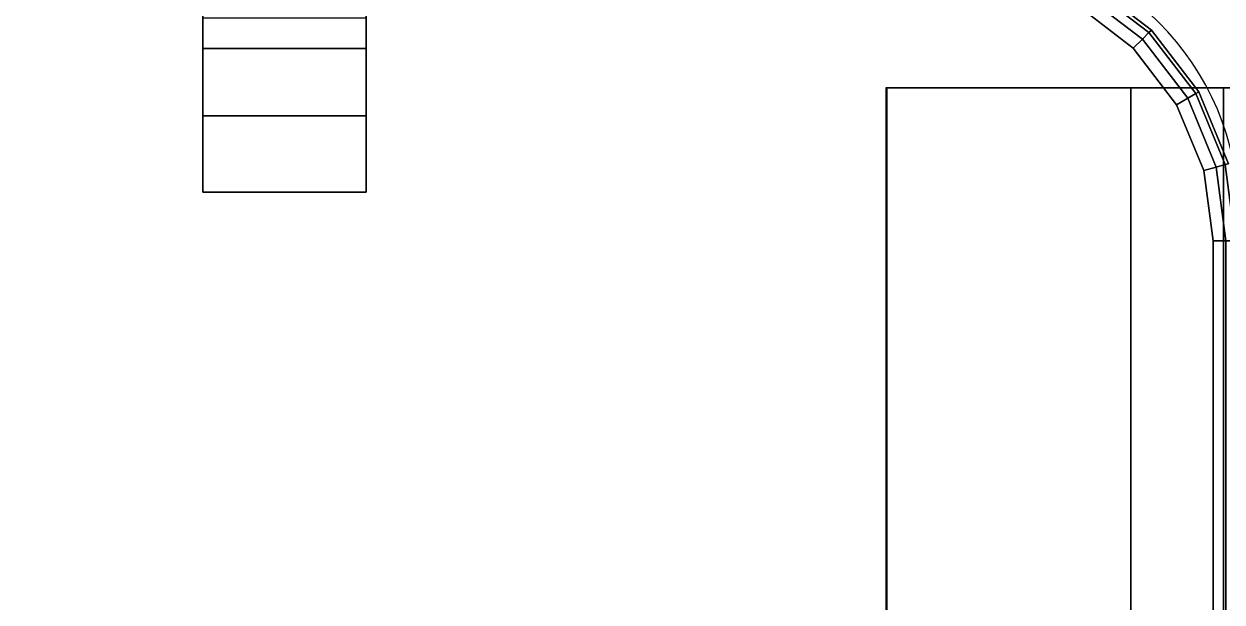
# Model space of a CAD drawing. Extents: x -170 to 1783, y -20 to 1205.
# Drawn here: x 522.67 to 528.16, y 281.61 to 284.26 of the extents above; entities that cross this region are included whole.
import ezdxf

# ---------------------------------------------------------------- set-up
doc = ezdxf.new("R2010")
doc.units = 0
doc.header["$LTSCALE"] = 96
doc.header["$MEASUREMENT"] = 0
for name, color, linetype in [('A-FURN-3-WKSF-BRACKET', 7, 'Continuous'), ('A-FURN-3-WKSF-TOP', 7, 'Continuous'), ('A-FURN-3-WKSF-TRIM', 7, 'Continuous'), ('A-FURN-P-WKSF', 7, 'Continuous'), ('A-FURN-P-WKSF-SUPPORT', 7, 'Continuous'), ('AFUPN-3-BTPT', 7, 'Continuous'), ('AFUPN-P', 7, 'Continuous'), ('MAIN_FURN', 7, 'Continuous'), ('MAIN_WKSURF', 7, 'Continuous'), ('MAIN_WRKSFC-SUPP', 7, 'Continuous')]:
    doc.layers.add(name, color=color, linetype=linetype)

# ---------------------------------------------------------------- blocks, each defined once
blk = doc.blocks.new('EC-WS-424-T')
at = {"layer": 'A-FURN-3-WKSF-TOP', "color": 60, "linetype": 'Continuous'}
for points, invisible_edges in [([(46.632, -0.118, 29), (46.632, -23.882, 29), (1.368, -23.882, 29), (1.368, -0.118, 29)], 5), ([(1.368, -0.118, 27.75), (1.368, -23.882, 27.75), (46.632, -23.882, 27.75), (46.632, -0.118, 27.75)], 5), ([(46.632, -23.882, 29), (46.632, -0.118, 29), (46.9555, -0.1606, 29), (46.9555, -23.8394, 29)], 5), ([(46.632, -23.882, 27.75), (46.9555, -23.8394, 27.75), (46.9555, -0.1606, 27.75), (46.632, -0.118, 27.75)], 10), ([(46.9555, -23.8394, 29), (46.9555, -0.1606, 29), (47.257, -0.2855, 29), (47.257, -23.7145, 29)], 5), ([(46.9555, -23.8394, 27.75), (47.257, -23.7145, 27.75), (47.257, -0.2855, 27.75), (46.9555, -0.1606, 27.75)], 10), ([(47.257, -23.7145, 29), (47.257, -0.2855, 29), (47.5159, -0.4841, 29), (47.5159, -23.5159, 29)], 5), ([(47.257, -23.7145, 27.75), (47.5159, -23.5159, 27.75), (47.5159, -0.4841, 27.75), (47.257, -0.2855, 27.75)], 10), ([(47.5159, -23.5159, 29), (47.5159, -0.4841, 29), (47.7145, -0.743, 29), (47.7145, -23.257, 29)], 5), ([(47.5159, -23.5159, 27.75), (47.7145, -23.257, 27.75), (47.7145, -0.743, 27.75), (47.5159, -0.4841, 27.75)], 10), ([(47.7145, -23.257, 29), (47.7145, -0.743, 29), (47.8394, -1.0445, 29), (47.8394, -22.9555, 29)], 5), ([(47.7145, -23.257, 27.75), (47.8394, -22.9555, 27.75), (47.8394, -1.0445, 27.75), (47.7145, -0.743, 27.75)], 10), ([(47.8394, -22.9555, 29), (47.8394, -1.0445, 29), (47.882, -1.368, 29), (47.882, -22.632, 29)], 1), ([(47.8394, -22.9555, 27.75), (47.882, -22.632, 27.75), (47.882, -1.368, 27.75), (47.8394, -1.0445, 27.75)], 8)]:
    blk.add_3dface(points, dxfattribs=dict(at, invisible_edges=invisible_edges))
at = {"layer": 'A-FURN-3-WKSF-TRIM', "color": 40, "linetype": 'Continuous'}
for points in [[(47.2865, -0.2344, 28.9842), (47.3081, -0.197, 28.941), (47.5881, -0.4119, 28.941), (47.5576, -0.4424, 28.9842)], [(47.3081, -0.197, 27.809), (47.2865, -0.2344, 27.7658), (47.5576, -0.4424, 27.7658), (47.5881, -0.4119, 27.809)], [(47.3081, -0.197, 28.941), (47.316, -0.1833, 28.882), (47.5993, -0.4007, 28.882), (47.5881, -0.4119, 28.941)], [(47.316, -0.1833, 27.868), (47.3081, -0.197, 27.809), (47.5881, -0.4119, 27.809), (47.5993, -0.4007, 27.868)], [(47.316, -0.1833, 28.882), (47.316, -0.1833, 27.868), (47.5993, -0.4007, 27.868), (47.5993, -0.4007, 28.882)], [(47.257, -0.2855, 29), (47.2865, -0.2344, 28.9842), (47.5576, -0.4424, 28.9842), (47.5159, -0.4841, 29)], [(47.2865, -0.2344, 27.7658), (47.257, -0.2855, 27.75), (47.5159, -0.4841, 27.75), (47.5576, -0.4424, 27.7658)], [(47.5576, -0.4424, 28.9842), (47.5881, -0.4119, 28.941), (47.803, -0.6919, 28.941), (47.7656, -0.7135, 28.9842)], [(47.5881, -0.4119, 27.809), (47.5576, -0.4424, 27.7658), (47.7656, -0.7135, 27.7658), (47.803, -0.6919, 27.809)], [(47.5881, -0.4119, 28.941), (47.5993, -0.4007, 28.882), (47.8167, -0.684, 28.882), (47.803, -0.6919, 28.941)], [(47.5993, -0.4007, 27.868), (47.5881, -0.4119, 27.809), (47.803, -0.6919, 27.809), (47.8167, -0.684, 27.868)], [(47.5993, -0.4007, 28.882), (47.5993, -0.4007, 27.868), (47.8167, -0.684, 27.868), (47.8167, -0.684, 28.882)], [(47.5159, -0.4841, 29), (47.5576, -0.4424, 28.9842), (47.7656, -0.7135, 28.9842), (47.7145, -0.743, 29)], [(47.5576, -0.4424, 27.7658), (47.5159, -0.4841, 27.75), (47.7145, -0.743, 27.75), (47.7656, -0.7135, 27.7658)], [(47.7145, -0.743, 29), (47.7656, -0.7135, 28.9842), (47.8964, -1.0292, 28.9842), (47.8394, -1.0445, 29)], [(47.7656, -0.7135, 27.7658), (47.7145, -0.743, 27.75), (47.8394, -1.0445, 27.75), (47.8964, -1.0292, 27.7658)], [(47.7656, -0.7135, 28.9842), (47.803, -0.6919, 28.941), (47.9381, -1.018, 28.941), (47.8964, -1.0292, 28.9842)], [(47.803, -0.6919, 27.809), (47.7656, -0.7135, 27.7658), (47.8964, -1.0292, 27.7658), (47.9381, -1.018, 27.809)], [(47.803, -0.6919, 28.941), (47.8167, -0.684, 28.882), (47.9534, -1.0139, 28.882), (47.9381, -1.018, 28.941)], [(47.8167, -0.684, 27.868), (47.803, -0.6919, 27.809), (47.9381, -1.018, 27.809), (47.9534, -1.0139, 27.868)], [(47.8167, -0.684, 28.882), (47.8167, -0.684, 27.868), (47.9534, -1.0139, 27.868), (47.9534, -1.0139, 28.882)], [(47.8394, -1.0445, 29), (47.8964, -1.0292, 28.9842), (47.941, -1.368, 28.9842), (47.882, -1.368, 29)], [(47.8964, -1.0292, 27.7658), (47.8394, -1.0445, 27.75), (47.882, -1.368, 27.75), (47.941, -1.368, 27.7658)], [(47.8964, -1.0292, 28.9842), (47.9381, -1.018, 28.941), (47.9842, -1.368, 28.941), (47.941, -1.368, 28.9842)], [(47.9381, -1.018, 27.809), (47.8964, -1.0292, 27.7658), (47.941, -1.368, 27.7658), (47.9842, -1.368, 27.809)], [(47.882, -1.368, 29), (47.941, -1.368, 28.9842), (47.941, -22.632, 28.9842), (47.882, -22.632, 29)], [(47.941, -1.368, 27.7658), (47.882, -1.368, 27.75), (47.882, -22.632, 27.75), (47.941, -22.632, 27.7658)]]:
    blk.add_3dface(points, dxfattribs=at)
at = {"layer": 'A-FURN-P-WKSF', "color": 7, "linetype": 'Continuous'}
blk.add_arc((46.75, -1.25), 1.25, 0, 90, dxfattribs=at)
blk = doc.blocks.new('EC-JUS-CANT-SHD-CR')
at = {"layer": 'A-FURN-3-WKSF-BRACKET', "color": 30, "linetype": 'Continuous'}
for points in [[(-1.6145, -0.665, 28.425), (-1.6145, -15.915, 28.425), (-1.6145, -15.915, 28.5), (-1.6145, -0.665, 28.5)], [(-0.0695, -0.665, 28.425), (-1.6145, -0.665, 28.425), (-1.6145, -0.665, 28.5), (0.0055, -0.665, 28.5)], [(-1.6145, -15.915, 28.425), (-1.6145, -0.665, 28.425), (-0.0695, -0.665, 28.425), (-0.0695, -15.915, 28.425)], [(-1.6145, -0.665, 28.5), (-1.6145, -15.915, 28.5), (0.0055, -15.915, 28.5), (0.0055, -0.665, 28.5)], [(-0.4945, -0.665, 19.5), (-0.0695, -0.665, 19.5), (-0.0695, -0.665, 19.575), (-0.4945, -0.665, 19.575)], [(-0.4945, -15.915, 27.912), (-0.4945, -0.665, 19.5), (-0.4945, -0.665, 19.575), (-0.4945, -15.915, 27.987)], [(-0.0695, -0.665, 19.575), (-0.0695, -15.915, 27.987), (-0.4945, -15.915, 27.987), (-0.4945, -0.665, 19.575)], [(-0.0695, -15.915, 27.912), (-0.0695, -0.665, 19.5), (-0.4945, -0.665, 19.5), (-0.4945, -15.915, 27.912)]]:
    blk.add_3dface(points, dxfattribs=at)
at = {"layer": 'A-FURN-P-WKSF-SUPPORT', "color": 212, "linetype": 'Continuous'}
for p, q in [((-1.62, -0.665), (-1.62, -15.915)), ((2.196, -0.665), (-1.62, -0.665))]:
    blk.add_line(p, q, dxfattribs=at)
blk = doc.blocks.new('EC-FRMGL-412-F')
at = {"layer": 'AFUPN-3-BTPT', "color": 132, "linetype": 'Continuous'}
for points, invisible_edges in [([(43.5, -0.045, 29.9986), (43.5, 0.875, 29.9986), (42.75, -0.045, 29.9986)], 2), ([(42.75, 0.875, 29.9986), (42.75, -0.045, 29.9986), (43.5, 0.875, 29.9986)], 2), ([(42.75, 0.875, 29.9986), (42.75, -0.395, 30.3736), (42.75, -0.045, 29.9986)], 3), ([(42.75, 0.405, 30.3736), (42.75, -0.395, 30.3736), (42.75, 0.875, 29.9986)], 14), ([(43.5, -0.045, 29.9986), (43.5, 0.405, 30.3736), (43.5, 0.875, 29.9986)], 3), ([(43.5, -0.395, 30.3736), (42.75, -0.395, 30.3736), (43.5, 0.405, 30.3736)], 2), ([(42.75, 0.405, 30.3736), (43.5, 0.405, 30.3736), (42.75, -0.395, 30.3736)], 2), ([(43.5, 0.405, 30.3736), (43.5, -0.045, 29.9986), (43.5, -0.395, 30.3736)], 3), ([(43.5, -0.045, 28.8186), (42.75, -0.045, 28.8186), (43.5, 0.265, 28.8186)], 2), ([(42.75, 0.265, 28.8186), (43.5, 0.265, 28.8186), (42.75, -0.045, 28.8186)], 2), ([(43.5, 0.265, 28.2186), (43.5, 0.265, 28.8186), (42.75, 0.265, 28.2186)], 2), ([(42.75, 0.265, 28.8186), (42.75, 0.265, 28.2186), (43.5, 0.265, 28.8186)], 2), ([(42.75, -0.395, 28.2186), (43.5, -0.395, 28.2186), (42.75, 0.265, 28.2186)], 2), ([(43.5, 0.265, 28.2186), (42.75, 0.265, 28.2186), (43.5, -0.395, 28.2186)], 2), ([(42.75, 0.265, 28.2186), (42.75, -0.045, 28.8186), (42.75, -0.395, 28.2186)], 3), ([(42.75, -0.045, 28.8186), (42.75, 0.265, 28.2186), (42.75, 0.265, 28.8186)], 1), ([(43.5, 0.265, 28.2186), (43.5, -0.395, 28.2186), (43.5, 0.265, 28.8186)], 2), ([(43.5, -0.045, 28.8186), (43.5, 0.265, 28.8186), (43.5, -0.395, 28.2186)], 14), ([(43.5, -0.045, 28.8186), (43.5, -0.045, 29.9986), (42.75, -0.045, 28.8186)], 2), ([(42.75, -0.045, 29.9986), (42.75, -0.045, 28.8186), (43.5, -0.045, 29.9986)], 2), ([(42.75, -0.395, 30.3736), (42.75, -0.395, 28.2186), (42.75, -0.045, 28.8186)], 14), ([(42.75, -0.045, 29.9986), (42.75, -0.395, 30.3736), (42.75, -0.045, 28.8186)], 3), ([(43.5, -0.395, 30.3736), (43.5, -0.045, 28.8186), (43.5, -0.395, 28.2186)], 3), ([(43.5, -0.045, 29.9986), (43.5, -0.045, 28.8186), (43.5, -0.395, 30.3736)], 14), ([(43.5, -0.395, 30.3736), (43.5, -0.395, 28.2186), (42.75, -0.395, 30.3736)], 2), ([(42.75, -0.395, 28.2186), (42.75, -0.395, 30.3736), (43.5, -0.395, 28.2186)], 2)]:
    blk.add_3dface(points, dxfattribs=dict(at, invisible_edges=invisible_edges))
at = {"layer": 'AFUPN-P', "color": 20, "linetype": 'Continuous'}
for p, q in [((42.75, 2.395), (42.75, -0.395)), ((43.5, -0.395), (43.5, 2.395)), ((42.75, -0.395), (43.5, -0.395))]:
    blk.add_line(p, q, dxfattribs=at)

msp = doc.modelspace()

# ---------------------------------------------------------------- block references
at = {"layer": 'MAIN_FURN', "color": 47, "linetype": 'Continuous'}
msp.add_blockref('EC-FRMGL-412-F', (480.73688, 283.88624, 15), dxfattribs=at)
at = {"layer": 'MAIN_WKSURF', "color": 47, "linetype": 'Continuous'}
msp.add_blockref('EC-WS-424-T', (480.24146, 284.63599), dxfattribs=at)
at = {"layer": 'MAIN_WRKSFC-SUPP', "color": 47, "linetype": 'Continuous'}
msp.add_blockref('EC-JUS-CANT-SHD-CR', (528.24146, 284.63599), dxfattribs=at)

doc.saveas('drawing.dxf')
